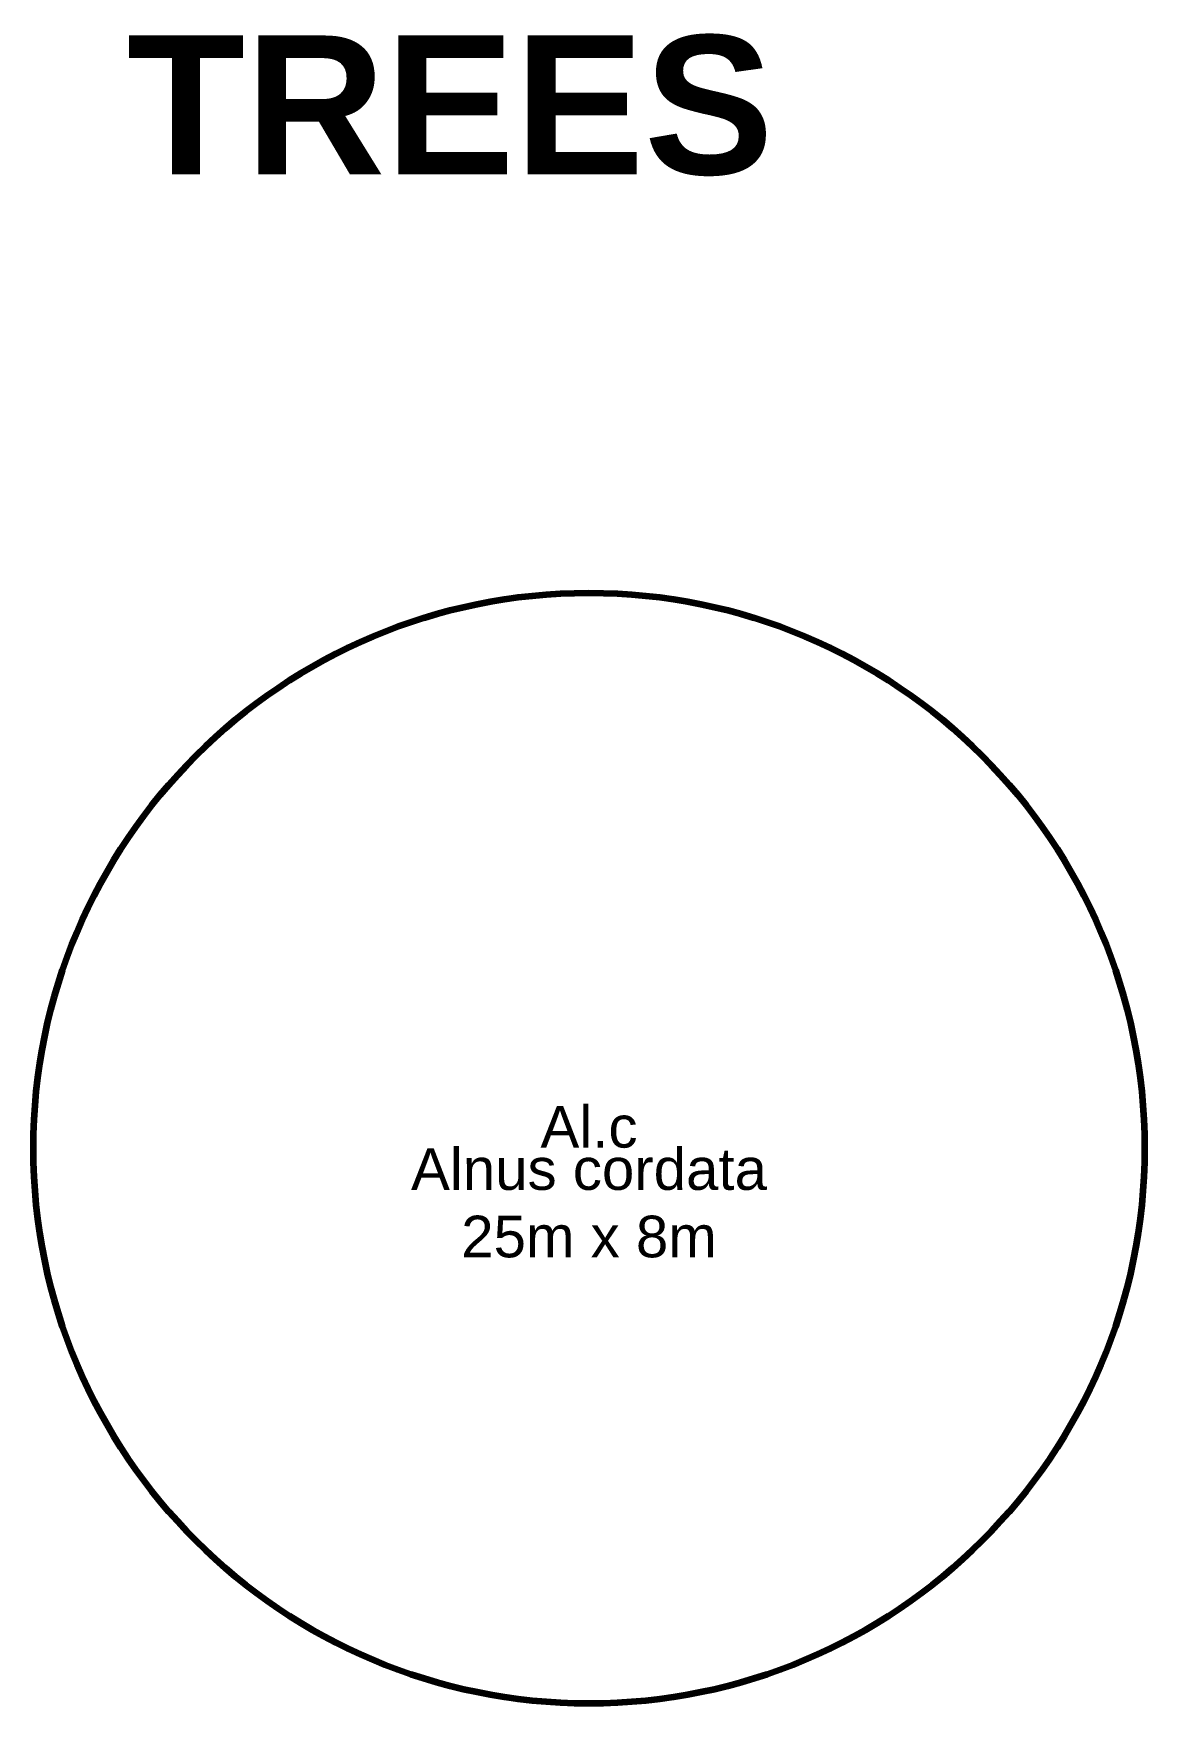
# Model space of a CAD drawing. Header units: metres. Extents: x 0 to 8, y 30 to 42.
import ezdxf

# ---------------------------------------------------------------- set-up
doc = ezdxf.new("R2010")
doc.units = ezdxf.units.M
doc.layers.get('0').update_dxf_attribs({"lineweight": 25, "true_color": 0xffffff})
doc.layers.add('Plant-Tree diameter abbrev', color=3, linetype='Continuous', lineweight=25, true_color=0x00ff00)
doc.layers.add('Plant-Tree label', color=30, linetype='Continuous', lineweight=25, true_color=0xff7f00)
doc.styles.add('textstyle0', font='ltypeshp.shx')
doc.styles.add('textstyle1', font='ltypeshp.shx')
doc.styles.add('textstyle11', font='')
doc.styles.add('textstyle12', font='')
doc.styles.add('textstyle13', font='')
doc.styles.get('textstyle11').set_extended_font_data('Arial')
doc.styles.get('textstyle12').set_extended_font_data('Arial')
doc.styles.get('textstyle13').set_extended_font_data('Arial', bold=True)
doc.linetypes.add('BATTING', pattern='A,0.00254,-2.54,["BAT",textstyle0,S=2.54,R=0,X=-2.54,Y=0],-5.08,["BAT",textstyle1,S=2.54,R=180,X=2.54,Y=0],-2.54', length=10.16254)

# ---------------------------------------------------------------- blocks, each defined once
blk = doc.blocks.new('Tree - Alnus cordata')
at = {"layer": 'Plant-Tree diameter abbrev', "lineweight": 106}
blk.add_circle((0, 0), 4, dxfattribs=at)
at = {"layer": 'Plant-Tree diameter abbrev', "insert": (0, 0), "char_height": 0.3, "attachment_point": 8, "line_spacing_factor": 0.971628, "style": 'textstyle12'}
blk.add_mtext('\\c32767;Al.c', dxfattribs=at)
at = {"layer": 'Plant-Tree label', "insert": (0, 0), "char_height": 0.3, "attachment_point": 2, "line_spacing_factor": 0.971628, "style": 'textstyle11'}
blk.add_mtext('\\c32767;Alnus cordata\\P25m x 8m', dxfattribs=at)

msp = doc.modelspace()

# ---------------------------------------------------------------- block references
at = {"layer": 'Plant-Tree diameter abbrev', "linetype": 'BATTING'}
msp.add_blockref('Tree - Alnus cordata', (4, 34), dxfattribs=at)

# ---------------------------------------------------------------- texts
at = {"insert": (3, 41), "char_height": 1, "attachment_point": 8, "line_spacing_factor": 0.971628, "style": 'textstyle13'}
msp.add_mtext('\\c32767;TREES', dxfattribs=at)

doc.saveas('drawing.dxf')
